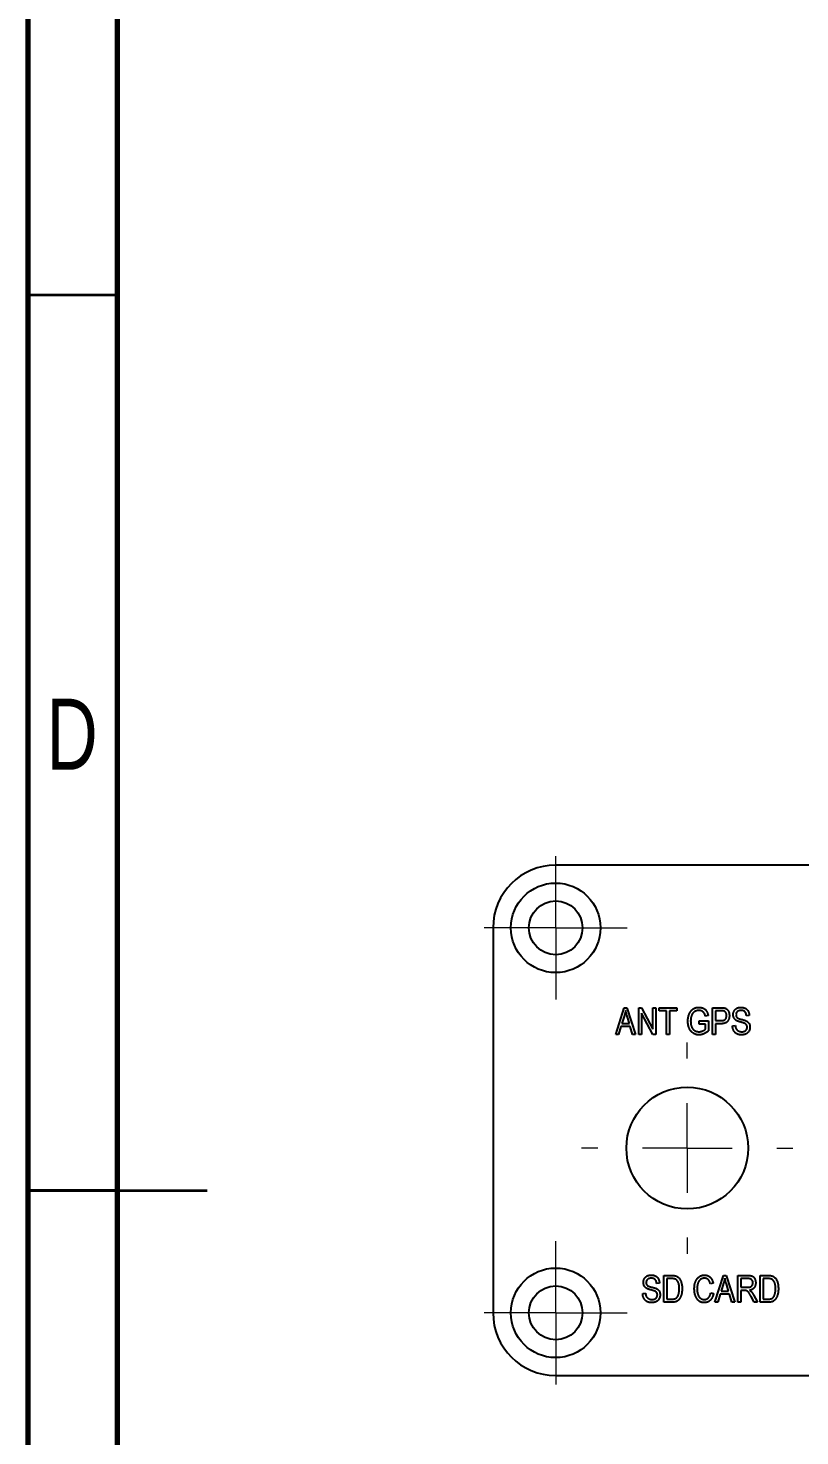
# Model space of a CAD drawing. Header units: millimetres. Extents: x 15 to 205, y 5 to 292.
# Drawn here: x 15 to 58.1, y 134.8 to 213.4 of the extents above; entities that cross this region are included whole.
import ezdxf

# ---------------------------------------------------------------- set-up
doc = ezdxf.new("R2010")
doc.units = ezdxf.units.MM
doc.styles.add('SLDTEXTSTYLE0', font='TXT', dxfattribs={"width": 0.75})

# ---------------------------------------------------------------- blocks, each defined once
blk = doc.blocks.new('SW_CENTERMARKSYMBOL_1')
at = {"color": 0, "linetype": 'Continuous', "lineweight": 0}
for p, q in [((0, 2.5), (0, 4)), ((0, 0), (0, 2.5)), ((-2.5, 0), (-4, 0)), ((0, 0), (-2.5, 0)), ((0, 0), (0, -2.5)), ((0, 0), (2.5, 0)), ((2.5, 0), (4, 0)), ((0, -2.5), (0, -4))]:
    blk.add_line(p, q, dxfattribs=at)
blk = doc.blocks.new('SW_CENTERMARKSYMBOL_2')
at = {"color": 0, "linetype": 'Continuous', "lineweight": 0}
for p, q in [((0, 2.5), (0, 4)), ((0, 0), (0, 2.5)), ((-2.5, 0), (-4, 0)), ((0, 0), (-2.5, 0)), ((0, 0), (0, -2.5)), ((0, 0), (2.5, 0)), ((2.5, 0), (4, 0)), ((0, -2.5), (0, -4))]:
    blk.add_line(p, q, dxfattribs=at)
blk = doc.blocks.new('SW_CENTERMARKSYMBOL_5')
at = {"color": 0, "linetype": 'Continuous', "lineweight": 0}
for p, q in [((0, 5), (0, 5.9)), ((0, 0), (0, 2.5)), ((-5, 0), (-5.9, 0)), ((0, 0), (-2.5, 0)), ((0, 0), (0, -2.5)), ((0, 0), (2.5, 0)), ((5, 0), (5.9, 0)), ((0, -5), (0, -5.9))]:
    blk.add_line(p, q, dxfattribs=at)

msp = doc.modelspace()

# ---------------------------------------------------------------- linework, layer by layer
at = {"color": 7, "linetype": 'Continuous', "lineweight": 70}
for p, q in [((15, 5), (15, 292)), ((20, 10), (20, 287))]:
    msp.add_line(p, q, dxfattribs=at)
at = {"color": 7, "linetype": 'Continuous', "lineweight": 35}
for p, q in [((20, 198.5), (15, 198.5)), ((15, 148.5), (25, 148.5)), ((20, 148.5), (15, 148.5))]:
    msp.add_line(p, q, dxfattribs=at)
at = {"color": 7, "linetype": 'Continuous', "lineweight": 25}
for p, q in [((119.869, 166.669), (44.469, 166.669)), ((40.969, 163.169), (40.969, 141.669)), ((47.821, 157.21), (48.3, 158.71)), ((48.306, 158.27), (48.165, 157.833)), ((48.3, 158.71), (48.452, 158.71)), ((48.452, 158.71), (48.931, 157.21)), ((48.586, 157.833), (48.461, 158.245)), ((49.106, 158.71), (49.272, 158.71)), ((49.106, 157.21), (49.106, 158.71)), ((49.894, 157.21), (49.262, 158.404)), ((49.262, 158.404), (49.262, 157.21)), ((49.272, 158.71), (49.905, 157.514)), ((49.905, 158.71), (50.061, 158.71)), ((49.905, 157.514), (49.905, 158.71)), ((50.061, 158.71), (50.061, 157.21)), ((50.256, 158.71), (51.23, 158.71)), ((50.256, 158.535), (50.256, 158.71)), ((50.665, 158.535), (50.256, 158.535)), ((50.665, 157.21), (50.665, 158.535)), ((51.23, 158.535), (50.821, 158.535)), ((50.821, 158.535), (50.821, 157.21)), ((51.23, 158.71), (51.23, 158.535)), ((52.983, 158.281), (52.827, 158.242)), ((53.236, 158.71), (53.698, 158.71)), ((53.236, 157.21), (53.236, 158.71)), ((53.392, 158.535), (53.392, 157.989)), ((53.715, 158.535), (53.392, 158.535)), ((55.282, 158.281), (55.126, 158.262)), ((48.114, 157.658), (47.983, 157.21)), ((48.638, 157.658), (48.114, 157.658)), ((48.165, 157.833), (48.586, 157.833)), ((48.769, 157.21), (48.638, 157.658)), ((52.477, 157.97), (53.002, 157.97)), ((52.477, 157.794), (52.477, 157.97)), ((52.847, 157.794), (52.477, 157.794)), ((52.847, 157.519), (52.847, 157.794)), ((53.002, 157.97), (53.002, 157.42)), ((53.392, 157.989), (53.718, 157.989)), ((53.709, 157.814), (53.392, 157.814)), ((53.392, 157.814), (53.392, 157.21)), ((54.347, 157.697), (54.502, 157.716)), ((47.983, 157.21), (47.821, 157.21)), ((48.931, 157.21), (48.769, 157.21)), ((49.262, 157.21), (49.106, 157.21)), ((50.061, 157.21), (49.894, 157.21)), ((50.821, 157.21), (50.665, 157.21)), ((53.392, 157.21), (53.236, 157.21)), ((50.265, 143.328), (50.109, 143.309)), ((50.519, 143.757), (50.941, 143.757)), ((50.519, 142.257), (50.519, 143.757)), ((50.674, 143.582), (50.674, 142.432)), ((50.938, 143.582), (50.674, 143.582)), ((53.265, 143.328), (53.109, 143.289)), ((53.363, 142.257), (53.842, 143.757)), ((53.848, 143.317), (53.707, 142.88)), ((53.842, 143.757), (53.994, 143.757)), ((53.994, 143.757), (54.473, 142.257)), ((54.129, 142.88), (54.003, 143.293)), ((54.648, 143.757), (55.199, 143.757)), ((54.648, 142.257), (54.648, 143.757)), ((55.21, 143.582), (54.804, 143.582)), ((54.804, 143.582), (54.804, 143.095)), ((54.804, 143.095), (55.17, 143.095)), ((55.895, 143.757), (56.318, 143.757)), ((55.895, 142.257), (55.895, 143.757)), ((56.314, 143.582), (56.051, 143.582)), ((56.051, 143.582), (56.051, 142.432)), ((49.33, 142.744), (49.486, 142.764)), ((50.674, 142.432), (50.942, 142.432)), ((53.129, 142.783), (53.285, 142.744)), ((53.656, 142.705), (53.525, 142.257)), ((54.18, 142.705), (53.656, 142.705)), ((53.707, 142.88), (54.129, 142.88)), ((54.311, 142.257), (54.18, 142.705)), ((55.003, 142.919), (54.804, 142.919)), ((54.804, 142.919), (54.804, 142.257)), ((55.562, 142.257), (55.389, 142.578)), ((55.52, 142.667), (55.739, 142.257)), ((56.051, 142.432), (56.319, 142.432)), ((50.961, 142.257), (50.519, 142.257)), ((53.525, 142.257), (53.363, 142.257)), ((54.473, 142.257), (54.311, 142.257)), ((54.804, 142.257), (54.648, 142.257)), ((55.739, 142.257), (55.562, 142.257)), ((56.337, 142.257), (55.895, 142.257)), ((44.469, 138.169), (119.869, 138.169))]:
    msp.add_line(p, q, dxfattribs=at)
for centre, radius in [((44.469, 163.169), 2.5), ((44.469, 163.169), 1.5), ((51.819, 150.869), 3.4), ((44.469, 141.669), 2.5), ((44.469, 141.669), 1.5)]:
    msp.add_circle(centre, radius, dxfattribs=at)
for centre, start, end in [((44.469, 163.169), 90, 180), ((44.469, 141.669), 180, 270)]:
    msp.add_arc(centre, 3.5, start, end, dxfattribs=at)
for points, knots in [([(48.376, 158.554), (48.371, 158.53), (48.363, 158.482), (48.346, 158.411), (48.328, 158.34), (48.313, 158.293), (48.306, 158.27)], [0, 0, 0, 0, 0.248875, 0.49742, 0.747941, 1, 1, 1, 1]), ([(48.461, 158.245), (48.456, 158.261), (48.447, 158.291), (48.434, 158.335), (48.422, 158.377), (48.411, 158.417), (48.401, 158.454), (48.391, 158.489), (48.383, 158.522), (48.378, 158.543), (48.376, 158.554)], [0, 0, 0, 0, 0.151074, 0.29495, 0.430719, 0.55996, 0.681357, 0.794418, 0.901243, 1, 1, 1, 1]), ([(51.853, 157.953), (51.853, 157.973), (51.854, 158.012), (51.858, 158.07), (51.864, 158.126), (51.874, 158.18), (51.885, 158.232), (51.9, 158.283), (51.917, 158.331), (51.936, 158.377), (51.958, 158.42), (51.981, 158.461), (52.006, 158.499), (52.033, 158.534), (52.061, 158.566), (52.091, 158.595), (52.122, 158.621), (52.156, 158.644), (52.19, 158.664), (52.227, 158.681), (52.265, 158.696), (52.304, 158.709), (52.345, 158.718), (52.387, 158.724), (52.431, 158.729), (52.461, 158.729), (52.477, 158.729)], [0, 0, 0, 0, 0.053463, 0.105137, 0.155418, 0.204128, 0.251658, 0.298284, 0.343767, 0.388266, 0.431829, 0.473763, 0.514099, 0.553175, 0.591054, 0.628087, 0.664322, 0.700222, 0.735964, 0.771765, 0.807942, 0.844588, 0.881846, 0.920031, 0.959557, 1, 1, 1, 1]), ([(52.462, 158.554), (52.451, 158.554), (52.429, 158.554), (52.396, 158.55), (52.365, 158.545), (52.335, 158.538), (52.306, 158.53), (52.279, 158.518), (52.252, 158.505), (52.227, 158.49), (52.202, 158.473), (52.18, 158.453), (52.158, 158.432), (52.138, 158.408), (52.118, 158.382), (52.1, 158.353), (52.084, 158.323), (52.068, 158.29), (52.054, 158.255), (52.042, 158.218), (52.032, 158.18), (52.023, 158.139), (52.017, 158.097), (52.012, 158.053), (52.01, 158.007), (52.009, 157.975), (52.009, 157.959)], [0, 0, 0, 0, 0.039685, 0.078083, 0.115732, 0.152035, 0.187856, 0.22295, 0.257949, 0.292709, 0.327632, 0.363189, 0.399401, 0.43625, 0.474911, 0.514631, 0.555789, 0.598863, 0.643197, 0.689157, 0.736131, 0.785147, 0.835845, 0.888456, 0.943369, 1, 1, 1, 1]), ([(52.827, 158.242), (52.822, 158.261), (52.812, 158.298), (52.795, 158.347), (52.775, 158.389), (52.752, 158.424), (52.727, 158.454), (52.698, 158.48), (52.666, 158.501), (52.63, 158.521), (52.592, 158.535), (52.55, 158.546), (52.507, 158.553), (52.477, 158.554), (52.462, 158.554)], [0, 0, 0, 0, 0.112809, 0.212382, 0.300207, 0.377104, 0.448767, 0.521144, 0.595149, 0.671622, 0.750239, 0.830373, 0.913275, 1, 1, 1, 1]), ([(52.477, 158.729), (52.499, 158.729), (52.541, 158.728), (52.604, 158.718), (52.662, 158.702), (52.715, 158.68), (52.765, 158.652), (52.809, 158.619), (52.85, 158.58), (52.879, 158.543), (52.9, 158.511), (52.915, 158.485), (52.929, 158.456), (52.942, 158.425), (52.954, 158.392), (52.965, 158.357), (52.975, 158.32), (52.98, 158.294), (52.983, 158.281)], [0, 0, 0, 0, 0.08884, 0.172823, 0.25299, 0.330537, 0.406372, 0.480886, 0.555221, 0.630843, 0.670089, 0.710569, 0.753368, 0.798103, 0.845063, 0.894345, 0.945926, 1, 1, 1, 1]), ([(53.698, 158.71), (53.711, 158.71), (53.737, 158.71), (53.774, 158.708), (53.808, 158.706), (53.839, 158.703), (53.868, 158.699), (53.894, 158.694), (53.917, 158.688), (53.932, 158.683), (53.939, 158.681)], [0, 0, 0, 0, 0.162643, 0.312901, 0.453294, 0.58413, 0.70285, 0.811058, 0.910586, 1, 1, 1, 1]), ([(54.171, 158.275), (54.171, 158.259), (54.171, 158.226), (54.166, 158.178), (54.157, 158.133), (54.146, 158.09), (54.132, 158.05), (54.114, 158.011), (54.092, 157.976), (54.068, 157.942), (54.04, 157.911), (54.006, 157.885), (53.968, 157.863), (53.925, 157.845), (53.878, 157.83), (53.826, 157.821), (53.769, 157.815), (53.729, 157.814), (53.709, 157.814)], [0, 0, 0, 0, 0.066633, 0.130318, 0.191414, 0.250222, 0.307644, 0.363778, 0.418941, 0.474177, 0.529339, 0.585724, 0.64416, 0.705484, 0.771261, 0.841987, 0.917917, 1, 1, 1, 1]), ([(54.015, 158.267), (54.015, 158.282), (54.014, 158.31), (54.008, 158.351), (53.997, 158.388), (53.981, 158.422), (53.963, 158.451), (53.943, 158.477), (53.92, 158.497), (53.899, 158.509), (53.881, 158.517), (53.865, 158.522), (53.846, 158.525), (53.824, 158.529), (53.801, 158.531), (53.775, 158.533), (53.746, 158.534), (53.726, 158.534), (53.715, 158.535)], [0, 0, 0, 0, 0.09377, 0.18145, 0.264182, 0.343634, 0.418713, 0.486671, 0.549814, 0.609602, 0.641373, 0.677381, 0.718583, 0.764671, 0.815739, 0.871811, 0.933005, 1, 1, 1, 1]), ([(53.718, 157.989), (53.731, 157.989), (53.755, 157.99), (53.79, 157.993), (53.822, 157.998), (53.852, 158.006), (53.879, 158.016), (53.903, 158.027), (53.925, 158.041), (53.944, 158.058), (53.961, 158.076), (53.976, 158.097), (53.988, 158.12), (53.998, 158.145), (54.006, 158.173), (54.011, 158.202), (54.015, 158.234), (54.015, 158.256), (54.015, 158.267)], [0, 0, 0, 0, 0.079332, 0.153706, 0.223583, 0.288684, 0.34954, 0.407382, 0.462364, 0.51587, 0.56925, 0.622815, 0.678057, 0.736107, 0.796367, 0.859845, 0.927813, 1, 1, 1, 1]), ([(53.939, 158.681), (53.947, 158.678), (53.965, 158.671), (53.989, 158.658), (54.013, 158.643), (54.035, 158.626), (54.055, 158.606), (54.074, 158.585), (54.092, 158.561), (54.108, 158.536), (54.124, 158.509), (54.136, 158.48), (54.147, 158.449), (54.156, 158.417), (54.163, 158.384), (54.168, 158.349), (54.171, 158.313), (54.171, 158.288), (54.171, 158.275)], [0, 0, 0, 0, 0.056072, 0.112012, 0.167171, 0.222811, 0.27891, 0.336355, 0.395158, 0.456072, 0.518045, 0.581404, 0.645662, 0.712108, 0.780061, 0.850885, 0.92373, 1, 1, 1, 1]), ([(54.386, 158.318), (54.386, 158.333), (54.387, 158.362), (54.392, 158.404), (54.401, 158.445), (54.415, 158.483), (54.431, 158.519), (54.451, 158.553), (54.475, 158.585), (54.503, 158.615), (54.533, 158.642), (54.567, 158.665), (54.603, 158.685), (54.642, 158.702), (54.683, 158.714), (54.727, 158.723), (54.773, 158.728), (54.805, 158.729), (54.821, 158.729)], [0, 0, 0, 0, 0.065534, 0.128827, 0.189955, 0.249648, 0.308248, 0.366796, 0.425501, 0.485892, 0.546682, 0.606687, 0.667522, 0.729426, 0.793138, 0.859027, 0.927697, 1, 1, 1, 1]), ([(54.79, 157.906), (54.776, 157.91), (54.749, 157.918), (54.71, 157.93), (54.674, 157.942), (54.641, 157.955), (54.611, 157.967), (54.585, 157.98), (54.562, 157.993), (54.535, 158.01), (54.506, 158.033), (54.475, 158.065), (54.448, 158.099), (54.426, 158.138), (54.407, 158.179), (54.395, 158.223), (54.387, 158.27), (54.386, 158.302), (54.386, 158.318)], [0, 0, 0, 0, 0.069613, 0.134156, 0.194122, 0.24927, 0.300398, 0.34646, 0.388252, 0.425903, 0.496106, 0.565535, 0.634846, 0.704759, 0.775666, 0.847725, 0.922418, 1, 1, 1, 1]), ([(54.826, 158.554), (54.815, 158.554), (54.793, 158.554), (54.761, 158.55), (54.732, 158.545), (54.704, 158.538), (54.678, 158.528), (54.655, 158.517), (54.633, 158.503), (54.614, 158.488), (54.597, 158.47), (54.582, 158.452), (54.569, 158.432), (54.559, 158.411), (54.551, 158.389), (54.546, 158.365), (54.542, 158.34), (54.542, 158.323), (54.541, 158.315)], [0, 0, 0, 0, 0.080424, 0.155448, 0.227487, 0.294949, 0.359799, 0.42102, 0.481902, 0.540608, 0.598482, 0.655152, 0.710201, 0.765597, 0.821722, 0.879164, 0.938369, 1, 1, 1, 1]), ([(54.541, 158.315), (54.542, 158.299), (54.543, 158.27), (54.552, 158.228), (54.567, 158.192), (54.583, 158.172), (54.59, 158.163)], [0, 0, 0, 0, 0.283774, 0.539584, 0.775645, 1, 1, 1, 1]), ([(54.59, 158.163), (54.595, 158.158), (54.605, 158.148), (54.625, 158.135), (54.648, 158.122), (54.676, 158.11), (54.707, 158.097), (54.744, 158.086), (54.785, 158.074), (54.814, 158.066), (54.829, 158.063)], [0, 0, 0, 0, 0.075016, 0.16293, 0.264674, 0.38097, 0.512309, 0.658221, 0.820832, 1, 1, 1, 1]), ([(54.821, 158.729), (54.843, 158.729), (54.886, 158.727), (54.949, 158.717), (55.007, 158.7), (55.061, 158.677), (55.11, 158.646), (55.153, 158.61), (55.191, 158.568), (55.222, 158.52), (55.248, 158.467), (55.266, 158.409), (55.278, 158.347), (55.281, 158.303), (55.282, 158.281)], [0, 0, 0, 0, 0.091915, 0.17935, 0.26276, 0.343825, 0.423054, 0.500154, 0.577402, 0.656471, 0.73765, 0.820878, 0.907923, 1, 1, 1, 1]), ([(55.126, 158.262), (55.125, 158.274), (55.122, 158.297), (55.116, 158.331), (55.108, 158.362), (55.099, 158.391), (55.086, 158.417), (55.072, 158.442), (55.056, 158.463), (55.038, 158.482), (55.018, 158.499), (54.997, 158.514), (54.973, 158.527), (54.947, 158.537), (54.92, 158.545), (54.89, 158.55), (54.859, 158.553), (54.837, 158.554), (54.826, 158.554)], [0, 0, 0, 0, 0.076573, 0.149323, 0.217219, 0.282087, 0.343266, 0.402231, 0.458477, 0.514151, 0.569073, 0.624353, 0.681191, 0.739404, 0.79983, 0.862831, 0.929646, 1, 1, 1, 1]), ([(54.829, 158.063), (54.844, 158.059), (54.872, 158.052), (54.914, 158.041), (54.951, 158.031), (54.986, 158.022), (55.016, 158.012), (55.044, 158.003), (55.068, 157.995), (55.083, 157.988), (55.089, 157.985)], [0, 0, 0, 0, 0.169324, 0.325355, 0.468916, 0.600312, 0.718846, 0.824985, 0.918758, 1, 1, 1, 1]), ([(52.487, 157.19), (52.472, 157.191), (52.442, 157.191), (52.399, 157.195), (52.356, 157.202), (52.315, 157.212), (52.275, 157.224), (52.236, 157.24), (52.198, 157.258), (52.162, 157.279), (52.127, 157.303), (52.094, 157.329), (52.063, 157.358), (52.034, 157.389), (52.007, 157.423), (51.981, 157.46), (51.958, 157.499), (51.936, 157.54), (51.916, 157.585), (51.899, 157.631), (51.885, 157.679), (51.873, 157.73), (51.864, 157.783), (51.858, 157.837), (51.854, 157.894), (51.853, 157.933), (51.853, 157.953)], [0, 0, 0, 0, 0.040148, 0.079613, 0.11807, 0.156206, 0.193673, 0.231029, 0.268512, 0.306059, 0.343763, 0.381446, 0.419308, 0.457555, 0.496773, 0.536532, 0.577305, 0.619549, 0.662812, 0.706677, 0.751934, 0.798478, 0.846404, 0.895869, 0.947035, 1, 1, 1, 1]), ([(52.009, 157.959), (52.009, 157.935), (52.01, 157.889), (52.016, 157.821), (52.026, 157.758), (52.04, 157.7), (52.059, 157.647), (52.081, 157.597), (52.107, 157.553), (52.138, 157.514), (52.172, 157.479), (52.208, 157.449), (52.247, 157.423), (52.289, 157.402), (52.332, 157.385), (52.379, 157.374), (52.427, 157.367), (52.46, 157.366), (52.477, 157.366)], [0, 0, 0, 0, 0.0840191, 0.1629848, 0.2372258, 0.307222, 0.3730555, 0.4356387, 0.4958132, 0.5538963, 0.6105178, 0.6656032, 0.7197881, 0.773579, 0.8279738, 0.8833836, 0.9405038, 1, 1, 1, 1]), ([(52.477, 157.366), (52.494, 157.366), (52.528, 157.367), (52.579, 157.376), (52.63, 157.391), (52.681, 157.41), (52.73, 157.434), (52.774, 157.459), (52.813, 157.488), (52.836, 157.509), (52.847, 157.519)], [0, 0, 0, 0, 0.12227, 0.248326, 0.378192, 0.51368, 0.647529, 0.772651, 0.889832, 1, 1, 1, 1]), ([(53.002, 157.42), (52.982, 157.402), (52.943, 157.366), (52.881, 157.32), (52.818, 157.28), (52.753, 157.247), (52.688, 157.222), (52.622, 157.204), (52.555, 157.193), (52.51, 157.191), (52.487, 157.19)], [0, 0, 0, 0, 0.140143, 0.274282, 0.402865, 0.527314, 0.647566, 0.76586, 0.882524, 1, 1, 1, 1]), ([(54.848, 157.19), (54.83, 157.191), (54.794, 157.192), (54.741, 157.198), (54.691, 157.209), (54.645, 157.224), (54.601, 157.243), (54.559, 157.266), (54.521, 157.294), (54.486, 157.326), (54.454, 157.362), (54.426, 157.401), (54.403, 157.443), (54.384, 157.488), (54.368, 157.536), (54.356, 157.587), (54.349, 157.641), (54.347, 157.678), (54.347, 157.697)], [0, 0, 0, 0, 0.069062, 0.134766, 0.197611, 0.258528, 0.318127, 0.377058, 0.435686, 0.494734, 0.554091, 0.613333, 0.672924, 0.734066, 0.796299, 0.861241, 0.92897, 1, 1, 1, 1]), ([(54.502, 157.716), (54.505, 157.696), (54.509, 157.659), (54.521, 157.606), (54.537, 157.56), (54.556, 157.521), (54.581, 157.487), (54.61, 157.457), (54.643, 157.43), (54.681, 157.407), (54.722, 157.388), (54.766, 157.375), (54.813, 157.367), (54.845, 157.366), (54.862, 157.366)], [0, 0, 0, 0, 0.106713, 0.202383, 0.287988, 0.365132, 0.438155, 0.511442, 0.587093, 0.665986, 0.746839, 0.82888, 0.91253, 1, 1, 1, 1]), ([(55.165, 157.623), (55.164, 157.633), (55.164, 157.654), (55.158, 157.685), (55.149, 157.713), (55.136, 157.74), (55.119, 157.764), (55.099, 157.785), (55.074, 157.804), (55.051, 157.819), (55.028, 157.83), (55.007, 157.839), (54.982, 157.848), (54.952, 157.859), (54.917, 157.87), (54.879, 157.881), (54.836, 157.894), (54.806, 157.902), (54.79, 157.906)], [0, 0, 0, 0, 0.062827, 0.122373, 0.180384, 0.236489, 0.292629, 0.350398, 0.410193, 0.473423, 0.510212, 0.55528, 0.608473, 0.669857, 0.740038, 0.817917, 0.904812, 1, 1, 1, 1]), ([(55.321, 157.627), (55.32, 157.607), (55.319, 157.567), (55.307, 157.508), (55.288, 157.452), (55.262, 157.399), (55.229, 157.351), (55.191, 157.308), (55.147, 157.272), (55.097, 157.242), (55.043, 157.218), (54.982, 157.202), (54.917, 157.192), (54.872, 157.191), (54.848, 157.19)], [0, 0, 0, 0, 0.084273, 0.166517, 0.247388, 0.328837, 0.409098, 0.487727, 0.565708, 0.644985, 0.726558, 0.81207, 0.902729, 1, 1, 1, 1]), ([(54.862, 157.366), (54.873, 157.366), (54.896, 157.366), (54.929, 157.37), (54.96, 157.375), (54.989, 157.383), (55.016, 157.393), (55.041, 157.405), (55.064, 157.42), (55.085, 157.436), (55.104, 157.455), (55.12, 157.475), (55.134, 157.496), (55.146, 157.519), (55.154, 157.543), (55.161, 157.568), (55.164, 157.595), (55.165, 157.613), (55.165, 157.623)], [0, 0, 0, 0, 0.0781253, 0.1518301, 0.2221521, 0.2890233, 0.3525976, 0.414842, 0.4749349, 0.5348434, 0.5934135, 0.6507869, 0.707286, 0.7634578, 0.8197238, 0.8778515, 0.9374785, 1, 1, 1, 1]), ([(55.089, 157.985), (55.108, 157.977), (55.143, 157.959), (55.19, 157.926), (55.231, 157.888), (55.263, 157.844), (55.289, 157.796), (55.307, 157.744), (55.319, 157.687), (55.32, 157.647), (55.321, 157.627)], [0, 0, 0, 0, 0.133785, 0.259385, 0.380822, 0.499531, 0.618358, 0.739896, 0.866296, 1, 1, 1, 1]), ([(49.369, 143.366), (49.37, 143.38), (49.37, 143.409), (49.376, 143.452), (49.385, 143.492), (49.398, 143.53), (49.414, 143.567), (49.435, 143.6), (49.459, 143.632), (49.487, 143.662), (49.517, 143.689), (49.551, 143.712), (49.587, 143.732), (49.625, 143.749), (49.667, 143.761), (49.71, 143.77), (49.756, 143.776), (49.788, 143.776), (49.804, 143.777)], [0, 0, 0, 0, 0.065534, 0.128827, 0.189955, 0.249648, 0.308248, 0.366796, 0.425501, 0.485892, 0.546682, 0.606687, 0.667522, 0.729426, 0.793138, 0.859027, 0.927697, 1, 1, 1, 1]), ([(49.774, 142.953), (49.76, 142.957), (49.732, 142.965), (49.693, 142.977), (49.657, 142.989), (49.625, 143.002), (49.595, 143.014), (49.569, 143.027), (49.545, 143.04), (49.519, 143.057), (49.49, 143.08), (49.459, 143.112), (49.432, 143.147), (49.409, 143.185), (49.391, 143.226), (49.379, 143.27), (49.37, 143.317), (49.37, 143.349), (49.369, 143.366)], [0, 0, 0, 0, 0.069613, 0.134156, 0.194122, 0.24927, 0.300398, 0.34646, 0.388252, 0.425903, 0.496106, 0.565535, 0.634846, 0.704759, 0.775666, 0.847725, 0.922418, 1, 1, 1, 1]), ([(49.81, 143.601), (49.798, 143.601), (49.777, 143.601), (49.745, 143.597), (49.715, 143.592), (49.687, 143.585), (49.662, 143.576), (49.638, 143.564), (49.617, 143.551), (49.598, 143.535), (49.581, 143.518), (49.566, 143.499), (49.553, 143.479), (49.543, 143.458), (49.535, 143.436), (49.529, 143.412), (49.526, 143.387), (49.525, 143.371), (49.525, 143.362)], [0, 0, 0, 0, 0.080424, 0.155448, 0.227487, 0.294949, 0.359799, 0.42102, 0.481902, 0.540608, 0.598482, 0.655152, 0.710201, 0.765597, 0.821722, 0.879164, 0.938369, 1, 1, 1, 1]), ([(49.525, 143.362), (49.526, 143.346), (49.527, 143.317), (49.536, 143.276), (49.551, 143.239), (49.566, 143.219), (49.574, 143.21)], [0, 0, 0, 0, 0.283774, 0.539584, 0.775645, 1, 1, 1, 1]), ([(49.574, 143.21), (49.579, 143.205), (49.589, 143.195), (49.608, 143.182), (49.631, 143.169), (49.659, 143.157), (49.691, 143.144), (49.728, 143.133), (49.768, 143.121), (49.797, 143.114), (49.812, 143.11)], [0, 0, 0, 0, 0.075016, 0.16293, 0.264674, 0.38097, 0.512309, 0.658221, 0.820832, 1, 1, 1, 1]), ([(49.804, 143.777), (49.827, 143.776), (49.87, 143.775), (49.933, 143.765), (49.991, 143.747), (50.045, 143.724), (50.094, 143.694), (50.137, 143.657), (50.174, 143.615), (50.206, 143.567), (50.231, 143.514), (50.25, 143.456), (50.262, 143.394), (50.264, 143.351), (50.265, 143.328)], [0, 0, 0, 0, 0.091915, 0.17935, 0.26276, 0.343825, 0.423054, 0.500154, 0.577402, 0.656471, 0.73765, 0.820878, 0.907923, 1, 1, 1, 1]), ([(50.109, 143.309), (50.108, 143.321), (50.106, 143.344), (50.1, 143.378), (50.092, 143.409), (50.082, 143.438), (50.07, 143.465), (50.056, 143.489), (50.04, 143.51), (50.022, 143.53), (50.002, 143.546), (49.98, 143.561), (49.956, 143.574), (49.931, 143.584), (49.903, 143.592), (49.874, 143.597), (49.842, 143.6), (49.821, 143.601), (49.81, 143.601)], [0, 0, 0, 0, 0.076573, 0.149323, 0.217219, 0.282087, 0.343266, 0.402231, 0.458477, 0.514151, 0.569073, 0.624353, 0.681191, 0.739404, 0.79983, 0.862831, 0.929646, 1, 1, 1, 1]), ([(49.812, 143.11), (49.827, 143.106), (49.856, 143.099), (49.897, 143.089), (49.935, 143.079), (49.969, 143.069), (50, 143.059), (50.027, 143.05), (50.052, 143.042), (50.066, 143.036), (50.073, 143.033)], [0, 0, 0, 0, 0.169324, 0.325355, 0.468916, 0.600312, 0.718846, 0.824985, 0.918758, 1, 1, 1, 1]), ([(51.15, 143.552), (51.144, 143.554), (51.131, 143.559), (51.111, 143.565), (51.088, 143.57), (51.063, 143.575), (51.035, 143.578), (51.005, 143.58), (50.972, 143.581), (50.949, 143.582), (50.938, 143.582)], [0, 0, 0, 0, 0.0894057, 0.1881253, 0.2967013, 0.4155415, 0.5447947, 0.6850249, 0.8376109, 1, 1, 1, 1]), ([(50.941, 143.757), (50.954, 143.757), (50.979, 143.757), (51.014, 143.755), (51.048, 143.753), (51.079, 143.75), (51.107, 143.746), (51.134, 143.742), (51.158, 143.736), (51.173, 143.732), (51.18, 143.729)], [0, 0, 0, 0, 0.157769, 0.3068318, 0.4446853, 0.5740379, 0.6938055, 0.8052293, 0.9065526, 1, 1, 1, 1]), ([(51.376, 143.017), (51.376, 143.036), (51.375, 143.072), (51.372, 143.125), (51.367, 143.174), (51.36, 143.221), (51.352, 143.264), (51.341, 143.305), (51.328, 143.342), (51.313, 143.376), (51.297, 143.408), (51.279, 143.437), (51.261, 143.463), (51.241, 143.486), (51.22, 143.507), (51.198, 143.525), (51.174, 143.54), (51.158, 143.548), (51.15, 143.552)], [0, 0, 0, 0, 0.091058, 0.177272, 0.258757, 0.33524, 0.407833, 0.475904, 0.540567, 0.601389, 0.659248, 0.713941, 0.765993, 0.816126, 0.863976, 0.910287, 0.955276, 1, 1, 1, 1]), ([(51.18, 143.729), (51.197, 143.723), (51.232, 143.709), (51.281, 143.68), (51.326, 143.643), (51.367, 143.599), (51.404, 143.547), (51.437, 143.49), (51.465, 143.427), (51.489, 143.357), (51.508, 143.281), (51.522, 143.198), (51.53, 143.109), (51.531, 143.047), (51.532, 143.015)], [0, 0, 0, 0, 0.06613, 0.132306, 0.200143, 0.270995, 0.345232, 0.422746, 0.504203, 0.590818, 0.683013, 0.781266, 0.886884, 1, 1, 1, 1]), ([(52.213, 143.017), (52.214, 143.037), (52.214, 143.077), (52.218, 143.134), (52.223, 143.19), (52.232, 143.243), (52.242, 143.294), (52.256, 143.343), (52.271, 143.389), (52.289, 143.433), (52.309, 143.474), (52.331, 143.512), (52.354, 143.549), (52.379, 143.582), (52.405, 143.613), (52.434, 143.641), (52.464, 143.667), (52.496, 143.69), (52.529, 143.71), (52.563, 143.728), (52.598, 143.743), (52.634, 143.755), (52.671, 143.765), (52.709, 143.771), (52.747, 143.776), (52.774, 143.776), (52.787, 143.777)], [0, 0, 0, 0, 0.056459, 0.110733, 0.162901, 0.213426, 0.26207, 0.309027, 0.354373, 0.398738, 0.441578, 0.483058, 0.523312, 0.562426, 0.600616, 0.63791, 0.674924, 0.711646, 0.748122, 0.783826, 0.819463, 0.854983, 0.890593, 0.926496, 0.962921, 1, 1, 1, 1]), ([(52.78, 143.601), (52.761, 143.6), (52.722, 143.599), (52.666, 143.587), (52.614, 143.568), (52.574, 143.545), (52.545, 143.523), (52.524, 143.504), (52.504, 143.483), (52.485, 143.46), (52.468, 143.435), (52.452, 143.408), (52.436, 143.378), (52.423, 143.347), (52.41, 143.313), (52.399, 143.277), (52.39, 143.239), (52.382, 143.199), (52.376, 143.156), (52.372, 143.112), (52.37, 143.065), (52.369, 143.033), (52.369, 143.017)], [0, 0, 0, 0, 0.073859, 0.144126, 0.212289, 0.279838, 0.313851, 0.348909, 0.3842, 0.420736, 0.459004, 0.498477, 0.539384, 0.582362, 0.627082, 0.673345, 0.722017, 0.772791, 0.825811, 0.881242, 0.939521, 1, 1, 1, 1]), ([(53.109, 143.289), (53.106, 143.302), (53.099, 143.327), (53.087, 143.362), (53.073, 143.395), (53.059, 143.426), (53.043, 143.454), (53.025, 143.479), (53.007, 143.503), (52.987, 143.523), (52.966, 143.542), (52.943, 143.558), (52.919, 143.571), (52.894, 143.582), (52.867, 143.591), (52.839, 143.597), (52.81, 143.6), (52.79, 143.601), (52.78, 143.601)], [0, 0, 0, 0, 0.079677, 0.155394, 0.227356, 0.295804, 0.361322, 0.423963, 0.484099, 0.542574, 0.598999, 0.654809, 0.710609, 0.765871, 0.822268, 0.87916, 0.93886, 1, 1, 1, 1]), ([(52.787, 143.777), (52.801, 143.776), (52.83, 143.775), (52.871, 143.77), (52.911, 143.761), (52.95, 143.749), (52.987, 143.733), (53.023, 143.713), (53.057, 143.69), (53.089, 143.663), (53.12, 143.633), (53.148, 143.599), (53.173, 143.562), (53.197, 143.522), (53.217, 143.478), (53.236, 143.431), (53.253, 143.381), (53.261, 143.346), (53.265, 143.328)], [0, 0, 0, 0, 0.0605769, 0.1189936, 0.176689, 0.2330336, 0.289727, 0.346194, 0.4035309, 0.46225, 0.5222257, 0.5833459, 0.6461273, 0.7108928, 0.778382, 0.8489812, 0.9225726, 1, 1, 1, 1]), ([(53.918, 143.601), (53.913, 143.577), (53.905, 143.529), (53.888, 143.458), (53.87, 143.387), (53.855, 143.34), (53.848, 143.317)], [0, 0, 0, 0, 0.248875, 0.49742, 0.747941, 1, 1, 1, 1]), ([(54.003, 143.293), (53.998, 143.308), (53.989, 143.338), (53.976, 143.382), (53.964, 143.424), (53.953, 143.464), (53.943, 143.501), (53.933, 143.536), (53.925, 143.569), (53.92, 143.591), (53.918, 143.601)], [0, 0, 0, 0, 0.151074, 0.29495, 0.430719, 0.55996, 0.681357, 0.794418, 0.901243, 1, 1, 1, 1]), ([(55.17, 143.095), (55.189, 143.095), (55.224, 143.096), (55.273, 143.1), (55.315, 143.109), (55.351, 143.121), (55.381, 143.136), (55.407, 143.156), (55.431, 143.18), (55.45, 143.207), (55.467, 143.237), (55.478, 143.27), (55.485, 143.306), (55.486, 143.33), (55.486, 143.343)], [0, 0, 0, 0, 0.122755, 0.230056, 0.322791, 0.40207, 0.47475, 0.545845, 0.616658, 0.689747, 0.764806, 0.840517, 0.918295, 1, 1, 1, 1]), ([(55.199, 143.757), (55.213, 143.757), (55.24, 143.757), (55.279, 143.755), (55.315, 143.751), (55.349, 143.747), (55.379, 143.741), (55.407, 143.733), (55.432, 143.725), (55.461, 143.712), (55.495, 143.691), (55.531, 143.658), (55.563, 143.619), (55.591, 143.573), (55.614, 143.522), (55.63, 143.466), (55.64, 143.406), (55.641, 143.365), (55.642, 143.344)], [0, 0, 0, 0, 0.059861, 0.115867, 0.168079, 0.216582, 0.261137, 0.301832, 0.339688, 0.374291, 0.44084, 0.509232, 0.581286, 0.658766, 0.739724, 0.822665, 0.908999, 1, 1, 1, 1]), ([(55.486, 143.343), (55.486, 143.352), (55.485, 143.369), (55.482, 143.395), (55.477, 143.419), (55.469, 143.442), (55.459, 143.463), (55.448, 143.483), (55.433, 143.501), (55.417, 143.518), (55.398, 143.533), (55.378, 143.546), (55.355, 143.557), (55.33, 143.567), (55.303, 143.573), (55.274, 143.578), (55.243, 143.581), (55.221, 143.582), (55.21, 143.582)], [0, 0, 0, 0, 0.065327, 0.127357, 0.18677, 0.244741, 0.300513, 0.356097, 0.411409, 0.467417, 0.524221, 0.583217, 0.643559, 0.706897, 0.774123, 0.84489, 0.920043, 1, 1, 1, 1]), ([(55.642, 143.344), (55.642, 143.33), (55.641, 143.302), (55.637, 143.262), (55.63, 143.224), (55.62, 143.188), (55.608, 143.154), (55.592, 143.122), (55.574, 143.092), (55.552, 143.064), (55.529, 143.039), (55.502, 143.016), (55.473, 142.995), (55.442, 142.977), (55.408, 142.961), (55.371, 142.948), (55.332, 142.937), (55.305, 142.932), (55.291, 142.929)], [0, 0, 0, 0, 0.070124, 0.136973, 0.201515, 0.263247, 0.323812, 0.382633, 0.440984, 0.498977, 0.557187, 0.615133, 0.67446, 0.734991, 0.797237, 0.861968, 0.929489, 1, 1, 1, 1]), ([(56.526, 143.552), (56.52, 143.554), (56.508, 143.559), (56.487, 143.565), (56.465, 143.57), (56.439, 143.575), (56.412, 143.578), (56.381, 143.58), (56.349, 143.581), (56.326, 143.582), (56.314, 143.582)], [0, 0, 0, 0, 0.089406, 0.188125, 0.296701, 0.415541, 0.544795, 0.685025, 0.837611, 1, 1, 1, 1]), ([(56.318, 143.757), (56.331, 143.757), (56.355, 143.757), (56.391, 143.755), (56.424, 143.753), (56.455, 143.75), (56.484, 143.746), (56.51, 143.742), (56.534, 143.736), (56.549, 143.732), (56.557, 143.729)], [0, 0, 0, 0, 0.157769, 0.3068318, 0.4446853, 0.5740379, 0.6938055, 0.8052293, 0.9065526, 1, 1, 1, 1]), ([(56.752, 143.017), (56.752, 143.036), (56.752, 143.072), (56.749, 143.125), (56.744, 143.174), (56.737, 143.221), (56.728, 143.264), (56.717, 143.305), (56.705, 143.342), (56.69, 143.376), (56.673, 143.408), (56.656, 143.437), (56.637, 143.463), (56.618, 143.486), (56.596, 143.507), (56.574, 143.525), (56.551, 143.54), (56.535, 143.548), (56.526, 143.552)], [0, 0, 0, 0, 0.091058, 0.177272, 0.258757, 0.33524, 0.407833, 0.475904, 0.540567, 0.601389, 0.659248, 0.713941, 0.765993, 0.816126, 0.863976, 0.910287, 0.955276, 1, 1, 1, 1]), ([(56.557, 143.729), (56.574, 143.723), (56.609, 143.709), (56.658, 143.68), (56.702, 143.643), (56.744, 143.599), (56.781, 143.547), (56.814, 143.49), (56.842, 143.427), (56.866, 143.357), (56.885, 143.281), (56.898, 143.198), (56.907, 143.109), (56.908, 143.047), (56.908, 143.015)], [0, 0, 0, 0, 0.0661298, 0.1323063, 0.2001432, 0.2709949, 0.3452317, 0.422746, 0.5042033, 0.5908176, 0.6830127, 0.7812662, 0.8868844, 1, 1, 1, 1]), ([(49.832, 142.238), (49.813, 142.238), (49.777, 142.239), (49.725, 142.245), (49.675, 142.256), (49.628, 142.271), (49.584, 142.29), (49.543, 142.313), (49.505, 142.341), (49.47, 142.373), (49.438, 142.409), (49.41, 142.448), (49.386, 142.49), (49.367, 142.535), (49.351, 142.583), (49.34, 142.634), (49.333, 142.688), (49.331, 142.725), (49.33, 142.744)], [0, 0, 0, 0, 0.0690622, 0.1347659, 0.1976107, 0.2585282, 0.3181274, 0.3770583, 0.4356858, 0.4947336, 0.5540911, 0.6133334, 0.6729242, 0.7340655, 0.7962988, 0.8612409, 0.9289703, 1, 1, 1, 1]), ([(49.486, 142.764), (49.488, 142.744), (49.493, 142.706), (49.504, 142.653), (49.52, 142.608), (49.54, 142.568), (49.565, 142.534), (49.593, 142.504), (49.627, 142.477), (49.664, 142.454), (49.706, 142.436), (49.75, 142.423), (49.797, 142.414), (49.829, 142.413), (49.845, 142.413)], [0, 0, 0, 0, 0.106713, 0.202383, 0.287988, 0.365132, 0.438155, 0.511442, 0.587093, 0.665986, 0.746839, 0.82888, 0.91253, 1, 1, 1, 1]), ([(50.148, 142.67), (50.148, 142.681), (50.147, 142.702), (50.142, 142.732), (50.132, 142.76), (50.119, 142.787), (50.103, 142.811), (50.082, 142.832), (50.058, 142.852), (50.035, 142.866), (50.012, 142.877), (49.991, 142.886), (49.965, 142.896), (49.935, 142.906), (49.901, 142.917), (49.862, 142.928), (49.82, 142.941), (49.789, 142.949), (49.774, 142.953)], [0, 0, 0, 0, 0.062827, 0.122373, 0.180384, 0.236489, 0.292629, 0.350398, 0.410193, 0.473423, 0.510212, 0.55528, 0.608473, 0.669857, 0.740038, 0.817917, 0.904812, 1, 1, 1, 1]), ([(50.304, 142.674), (50.304, 142.654), (50.302, 142.614), (50.291, 142.555), (50.272, 142.499), (50.245, 142.447), (50.213, 142.398), (50.174, 142.356), (50.13, 142.319), (50.081, 142.289), (50.026, 142.266), (49.966, 142.25), (49.901, 142.239), (49.855, 142.238), (49.832, 142.238)], [0, 0, 0, 0, 0.0842735, 0.1665166, 0.2473878, 0.3288365, 0.4090983, 0.4877267, 0.5657078, 0.6449849, 0.7265584, 0.8120698, 0.9027288, 1, 1, 1, 1]), ([(49.845, 142.413), (49.857, 142.413), (49.88, 142.414), (49.913, 142.417), (49.944, 142.422), (49.973, 142.43), (50, 142.44), (50.025, 142.453), (50.048, 142.467), (50.069, 142.484), (50.087, 142.502), (50.104, 142.522), (50.118, 142.544), (50.129, 142.566), (50.138, 142.59), (50.144, 142.615), (50.148, 142.642), (50.148, 142.66), (50.148, 142.67)], [0, 0, 0, 0, 0.078125, 0.15183, 0.222152, 0.289023, 0.352598, 0.414842, 0.474935, 0.534843, 0.593414, 0.650787, 0.707286, 0.763458, 0.819724, 0.877852, 0.937479, 1, 1, 1, 1]), ([(50.073, 143.033), (50.091, 143.024), (50.127, 143.007), (50.174, 142.973), (50.214, 142.935), (50.247, 142.891), (50.273, 142.843), (50.291, 142.791), (50.302, 142.734), (50.304, 142.695), (50.304, 142.674)], [0, 0, 0, 0, 0.1337851, 0.2593854, 0.3808217, 0.4995309, 0.6183576, 0.7398957, 0.8662956, 1, 1, 1, 1]), ([(50.942, 142.432), (50.955, 142.433), (50.98, 142.433), (51.017, 142.435), (51.052, 142.439), (51.084, 142.445), (51.113, 142.452), (51.14, 142.461), (51.165, 142.471), (51.188, 142.484), (51.208, 142.498), (51.228, 142.514), (51.245, 142.532), (51.262, 142.552), (51.278, 142.574), (51.292, 142.597), (51.305, 142.623), (51.312, 142.642), (51.316, 142.651)], [0, 0, 0, 0, 0.083876, 0.1627, 0.236637, 0.305998, 0.370799, 0.431234, 0.488336, 0.542444, 0.595272, 0.648372, 0.702151, 0.757996, 0.81482, 0.874015, 0.935644, 1, 1, 1, 1]), ([(51.532, 143.015), (51.531, 142.994), (51.531, 142.954), (51.527, 142.893), (51.522, 142.836), (51.514, 142.78), (51.503, 142.727), (51.49, 142.677), (51.475, 142.629), (51.458, 142.583), (51.438, 142.541), (51.418, 142.501), (51.396, 142.464), (51.373, 142.431), (51.348, 142.401), (51.322, 142.374), (51.295, 142.351), (51.266, 142.331), (51.236, 142.313), (51.203, 142.298), (51.168, 142.285), (51.131, 142.275), (51.092, 142.267), (51.05, 142.261), (51.006, 142.258), (50.976, 142.257), (50.961, 142.257)], [0, 0, 0, 0, 0.0577553, 0.1136139, 0.1671197, 0.2189465, 0.2686644, 0.3168966, 0.3635773, 0.4087771, 0.4520211, 0.4933465, 0.5327656, 0.5699643, 0.6057776, 0.6402405, 0.6733902, 0.705743, 0.7379211, 0.7710709, 0.8052924, 0.8409668, 0.8780909, 0.9167714, 0.9574514, 1, 1, 1, 1]), ([(51.316, 142.651), (51.321, 142.664), (51.331, 142.69), (51.343, 142.732), (51.353, 142.775), (51.361, 142.819), (51.367, 142.866), (51.372, 142.915), (51.375, 142.966), (51.375, 143), (51.376, 143.017)], [0, 0, 0, 0, 0.111646, 0.226426, 0.344474, 0.466462, 0.593163, 0.724245, 0.859766, 1, 1, 1, 1]), ([(52.773, 142.238), (52.759, 142.238), (52.732, 142.238), (52.692, 142.242), (52.654, 142.248), (52.617, 142.258), (52.581, 142.269), (52.548, 142.284), (52.515, 142.3), (52.484, 142.32), (52.455, 142.342), (52.427, 142.368), (52.401, 142.396), (52.376, 142.428), (52.352, 142.463), (52.33, 142.501), (52.308, 142.542), (52.289, 142.586), (52.271, 142.633), (52.256, 142.682), (52.243, 142.732), (52.232, 142.785), (52.223, 142.84), (52.218, 142.897), (52.214, 142.957), (52.214, 142.997), (52.213, 143.017)], [0, 0, 0, 0, 0.038379, 0.075232, 0.111264, 0.146428, 0.18086, 0.214602, 0.248288, 0.282015, 0.316035, 0.350968, 0.38689, 0.424248, 0.463371, 0.504203, 0.546718, 0.591541, 0.637796, 0.68535, 0.733993, 0.783781, 0.835444, 0.888464, 0.943291, 1, 1, 1, 1]), ([(52.369, 143.017), (52.37, 142.993), (52.37, 142.945), (52.375, 142.877), (52.383, 142.813), (52.396, 142.754), (52.411, 142.699), (52.429, 142.649), (52.451, 142.604), (52.477, 142.564), (52.505, 142.528), (52.536, 142.497), (52.569, 142.471), (52.605, 142.45), (52.642, 142.433), (52.682, 142.421), (52.724, 142.414), (52.753, 142.413), (52.768, 142.413)], [0, 0, 0, 0, 0.0898191, 0.1742107, 0.2534731, 0.3275809, 0.3967534, 0.4618669, 0.523272, 0.5818085, 0.6374331, 0.6908721, 0.7422914, 0.7926601, 0.8429175, 0.8936958, 0.9456688, 1, 1, 1, 1]), ([(52.768, 142.413), (52.779, 142.413), (52.801, 142.414), (52.832, 142.418), (52.863, 142.425), (52.893, 142.435), (52.921, 142.448), (52.949, 142.464), (52.975, 142.483), (52.999, 142.504), (53.023, 142.529), (53.044, 142.556), (53.064, 142.587), (53.081, 142.621), (53.096, 142.657), (53.109, 142.696), (53.12, 142.739), (53.126, 142.768), (53.129, 142.783)], [0, 0, 0, 0, 0.058003, 0.114301, 0.169873, 0.224842, 0.27981, 0.334841, 0.390971, 0.449162, 0.50836, 0.569529, 0.633225, 0.699446, 0.768694, 0.841816, 0.918985, 1, 1, 1, 1]), ([(53.285, 142.744), (53.28, 142.723), (53.271, 142.683), (53.254, 142.625), (53.234, 142.571), (53.212, 142.522), (53.187, 142.476), (53.16, 142.434), (53.131, 142.396), (53.098, 142.363), (53.064, 142.333), (53.028, 142.308), (52.99, 142.286), (52.95, 142.268), (52.908, 142.254), (52.865, 142.245), (52.819, 142.238), (52.788, 142.238), (52.773, 142.238)], [0, 0, 0, 0, 0.080576, 0.15709, 0.229563, 0.298552, 0.364402, 0.427508, 0.488017, 0.547025, 0.604258, 0.660301, 0.715495, 0.770835, 0.82617, 0.882397, 0.940468, 1, 1, 1, 1]), ([(55.389, 142.578), (55.381, 142.593), (55.365, 142.622), (55.343, 142.663), (55.321, 142.699), (55.302, 142.732), (55.283, 142.761), (55.267, 142.785), (55.252, 142.806), (55.234, 142.827), (55.213, 142.849), (55.188, 142.871), (55.163, 142.887), (55.138, 142.9), (55.11, 142.909), (55.079, 142.915), (55.042, 142.919), (55.017, 142.919), (55.003, 142.919)], [0, 0, 0, 0, 0.092728, 0.177366, 0.254414, 0.323889, 0.385354, 0.438553, 0.484631, 0.522952, 0.588828, 0.648611, 0.702575, 0.751873, 0.802247, 0.860186, 0.925559, 1, 1, 1, 1]), ([(55.291, 142.929), (55.301, 142.923), (55.321, 142.913), (55.348, 142.895), (55.37, 142.878), (55.383, 142.865), (55.389, 142.859)], [0, 0, 0, 0, 0.2897108, 0.5514969, 0.7881429, 1, 1, 1, 1]), ([(55.389, 142.859), (55.401, 142.844), (55.426, 142.815), (55.459, 142.768), (55.491, 142.719), (55.51, 142.684), (55.52, 142.667)], [0, 0, 0, 0, 0.245563, 0.493888, 0.744613, 1, 1, 1, 1]), ([(56.319, 142.432), (56.332, 142.433), (56.357, 142.433), (56.394, 142.435), (56.428, 142.439), (56.46, 142.445), (56.49, 142.452), (56.517, 142.461), (56.542, 142.471), (56.564, 142.484), (56.585, 142.498), (56.604, 142.514), (56.622, 142.532), (56.638, 142.552), (56.654, 142.574), (56.669, 142.597), (56.681, 142.623), (56.689, 142.642), (56.693, 142.651)], [0, 0, 0, 0, 0.083876, 0.1627, 0.236637, 0.305998, 0.370799, 0.431234, 0.488336, 0.542444, 0.595272, 0.648372, 0.702151, 0.757996, 0.81482, 0.874015, 0.935644, 1, 1, 1, 1]), ([(56.908, 143.015), (56.908, 142.994), (56.907, 142.954), (56.904, 142.893), (56.898, 142.836), (56.89, 142.78), (56.879, 142.727), (56.867, 142.677), (56.851, 142.629), (56.834, 142.583), (56.815, 142.541), (56.794, 142.501), (56.773, 142.464), (56.749, 142.431), (56.725, 142.401), (56.699, 142.374), (56.672, 142.351), (56.643, 142.331), (56.612, 142.313), (56.579, 142.298), (56.545, 142.285), (56.507, 142.275), (56.468, 142.267), (56.427, 142.261), (56.383, 142.258), (56.353, 142.257), (56.337, 142.257)], [0, 0, 0, 0, 0.057755, 0.113614, 0.16712, 0.218946, 0.268664, 0.316897, 0.363577, 0.408777, 0.452021, 0.493346, 0.532766, 0.569964, 0.605778, 0.64024, 0.67339, 0.705743, 0.737921, 0.771071, 0.805292, 0.840967, 0.878091, 0.916771, 0.957451, 1, 1, 1, 1]), ([(56.693, 142.651), (56.697, 142.664), (56.707, 142.69), (56.719, 142.732), (56.729, 142.775), (56.738, 142.819), (56.744, 142.866), (56.749, 142.915), (56.752, 142.966), (56.752, 143), (56.752, 143.017)], [0, 0, 0, 0, 0.111646, 0.226426, 0.344474, 0.466462, 0.593163, 0.724245, 0.859766, 1, 1, 1, 1])]:
    msp.add_open_spline(points, degree=3, knots=knots, dxfattribs=at)

# ---------------------------------------------------------------- block references
at = {"color": 7, "linetype": 'Continuous', "lineweight": 0}
for name, p in [('SW_CENTERMARKSYMBOL_1', (44.469, 163.169)), ('SW_CENTERMARKSYMBOL_5', (51.819, 150.869)), ('SW_CENTERMARKSYMBOL_2', (44.469, 141.669))]:
    msp.add_blockref(name, p, dxfattribs=at)

# ---------------------------------------------------------------- texts
at = {"color": 7, "linetype": 'Continuous', "lineweight": 0, "insert": (17.453, 175.968), "char_height": 3.969, "attachment_point": 2, "style": 'SLDTEXTSTYLE0'}
msp.add_mtext('D', dxfattribs=at)

doc.saveas('drawing.dxf')
